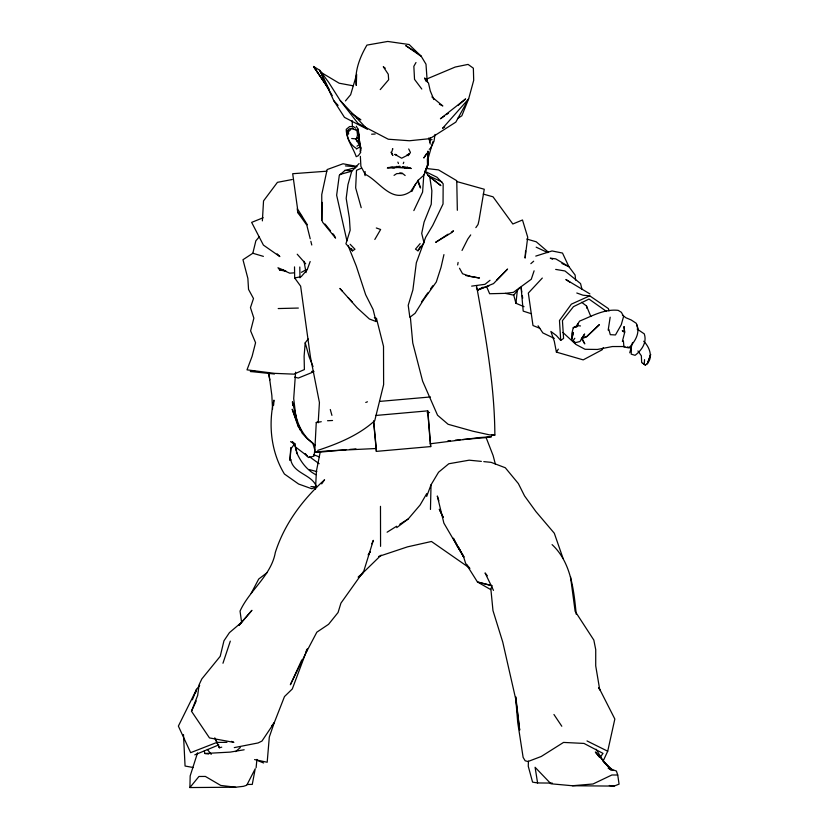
<?xml version="1.0" encoding="UTF-8"?>
<svg xmlns="http://www.w3.org/2000/svg" width="829" height="829" viewBox="0 0 829 829"><rect width="100%" height="100%" fill="white"/><g stroke="black" fill="none" stroke-linecap="round" stroke-linejoin="round"><path stroke-width="1.24" d="M365.04 175.644L365.092 171.541M334.854 236.503L335.558 238.13L322.74 222.348L321.818 220.141L322.066 202.369M380.563 546.352L380.48 506.343M430.458 509.441L431.028 484.82L438.551 472.24L448.79 463.763L469.141 460.188L481.348 461.38M247.229 784.462L252.275 784.421L255.228 768.752L246.741 785.25L243.436 786.327L235.664 787.218L189.903 787.55L190.173 775.913L197.571 752.825M528.415 761.177L528.27 766.286L532.57 782.13L537.586 782.949L552.259 783.084M428.044 165.624L427.847 151.997M631.387 348.947L631.201 354.159L635.087 355.32C641.677 350.263 647.211 342.512 644.268 333.869L637.169 329.072M360.822 151.023L361.019 147.158M320.616 451.992L314.719 452.168L316.263 422.521L318.616 421.93M315.466 489.421L316.44 471.017L320.201 452.126L346.035 449.732M262.368 220.877L263.539 200.898L277.435 182.339L292.222 179.52M273.632 405.226L273.933 400.138C268.068 424.645 271.166 452.416 284.42 474.012L298.616 484.032L311.745 488.737L316.668 486.965L310.927 486.55M643.698 341.237C650.019 347.403 654.008 359.05 645.428 365.143L644.268 364.294L644.547 359.62M318.181 422.79L319.424 402.531L310.44 356.957L300.637 286.16L294.678 277.964L294.513 266.886M352.18 120.713L352.387 126.941M290.792 447.473L289.932 460.354L290.958 448.8L294.554 443.929M525.576 251.042L525.089 258.099L527.721 237.208L522.488 219.996L512.83 223.996L493.017 196.805L483.245 194.079M295.59 372.169L293.704 398.594L296.129 418.977L295.507 416.562M423.826 174.432L422.593 192.11L413.847 210.597M429.868 142.256L430.178 137.759M308.212 338.988L305.207 342.833L304.108 356.232L304.388 369.568L293.943 374.148L274.596 373.361L247.011 369.848L252.109 356.304L255.57 342.719L250.607 330.864L253.871 318.16L250.451 307.632L253.498 298.523L248.545 289.425L247.871 278.42L242.97 259.726L252.824 253.259L255.86 240.793L259.145 236.98M622.392 315.051L625.916 317.776L631.138 319.942L636.237 323.279C640.807 332.305 635.304 341.403 628.879 347.879L623.947 347.009L623.387 340.885M427.878 151.096L428.106 163.79L425.277 171.562M360.149 151.811L360.46 148.474L357.672 128.547L359.382 138.453M306.543 649.781L306.315 652.174L290.368 684.764L301.777 659.946M256.109 767.747L256.907 759.395M571.813 339.268L573.264 332.439L571.813 339.268L571.792 333.776L573.254 327.693L576.352 326.108L579.626 321.082C591.916 316.108 604.414 308.813 618.154 310.347L621.367 312.295L623.615 316.357L621.263 324.74L615.46 334.957L610.289 334.667L608.797 329.237M524.021 306.678L515.939 303.269L517.4 289.86M342.398 291.197L339.89 288.44L357.133 307.787L369.361 318.978L376.086 321.528L376.47 318.419L374.335 317.694M314.823 450.012L313.984 456.168L308.388 457.546L305.31 453.805M610.175 317.196L608.175 330.149M457.67 264.948L458.095 262.43M629.75 352.822L632.568 342.47M603.066 761.219L607.709 751.209L614.838 719.023L598.89 687.635M443.94 254.607L441.028 267.332L436.292 282.015L423.36 300.129L415.101 313.279L409.847 317.32L408.21 305.3L412.883 289.953L416.334 262.783L425.681 237.218L432.738 225.395L443.038 203.996L443.163 183.779L437.059 177.271L425.774 171.717M622.372 341.424L624.651 332.553L624.009 326.512L624.662 332.284L622.289 330.719L624.403 331.942M195.509 692.909L196.597 689.293L199.675 685.355M307.414 648.61L306.315 652.174L316.844 632.175L328.585 624.299L338.066 612.507L340.937 603.129L363.827 570.984L373.319 540.353L371.827 543.855M428.324 157.748L432.904 141.686M306.575 650.806L292.295 688.982L284.492 696.557L274.233 722.764L269.311 737.033L267.187 762.245L254.576 759.582M222.96 663.252L230.307 641.138M534.104 270.814L531.285 279.238L513.358 292.368L505.255 293.362L489.628 293.735L486.644 286.72M408.801 153.831L408.127 155.717L410.469 152.515L408.707 148.951M310.17 261.529L307.155 269.839L301.207 276.668L294.678 277.964M403.257 163.614L403.785 162.194M424.583 172.774L427.505 164.898L427.349 158.733M426.666 496.457L431.028 484.82M426.904 167.261L423.951 175.085L418.096 180.38L410.624 191.53C391.609 204.359 379.962 181.489 365.102 174.214L360.884 166.297L360.366 156.37M231.488 741.354L233.851 742.369L209.478 737.924L191.478 711.241L197.675 695.386L199.105 684.702L201.83 678.92L220.213 656.319L223.954 640.807L229.426 632.651L241.602 622.32L251.933 610.32L238.959 625.377L241.602 622.32L240.047 611.087C249.529 590.134 271.28 575.595 275.321 552.466C284.44 523.876 302.512 499.763 324.564 479.784L321.704 483.887M192.349 699.821L196.597 689.293L178.37 726.111L190.649 752.67L216.908 742.411L226.939 742.349M491.866 586.673L490.851 588.87L492.975 610.579L502.757 642.102L515.866 699.728L519.679 730.131L515.825 696.951M191.478 711.241L196.235 700.951M411.858 191.52L415.764 183.644M462.022 250.451L467.774 239.084L470.706 234.918M356.356 139.459L357.517 134.992L357.04 131.21L355.838 129.604M251.166 593.336L258.721 579.025L266.897 572.818M368.418 554.974L370.2 551.648L368.18 554.891M420.116 243.633L415.484 249.135L417.971 250.793L420.396 246.348M415.992 62.517L413.847 66.32L414.531 79.366L421.795 89.035M374.822 239.467L380.625 229.509L376.304 227.975M291.352 459.805L290.896 460.582C294.305 473.691 311.383 474.54 316.181 485.939M426.769 493.556L420.116 504.996L408.21 518.975L396.739 527.638M603.336 347.631L602.051 349.838L583.191 359.879L556.394 352.107L554.29 341.247L550.881 331.445L556.383 335.558L560.715 340.387L563.585 338.429L562.435 320.626L573.45 306.668L588.994 299.062L606.559 311.476M426.375 153.862L423.785 157.987L428.189 151.831M556.394 352.107L558.352 349.154M421.474 302.015L423.578 298.958M424.272 297.943L427.795 292.865M430.624 288.813L432.738 285.767M475.836 227.633L478.032 224.504L478.975 220.493L484.26 189.25L456.852 181.572M360.76 152.318L358.387 155.645L356.232 156.681C353.04 147.479 346.304 139.417 346.232 129.355L349.6 126.568L353.413 126.599L355.6 128.194M404.645 168.173L405.174 167.448M600.175 757.302L603.015 753.395L583.999 743.426L563.533 742.421L541.264 756.473L528.021 761.509L525.161 760.784L523.13 757.405L517.711 722.411L515.607 696.93M574.818 338.263L572.652 341.206L574.746 341.703L573.067 341.061L575.088 342.729L579.979 341.527L584.642 333.983L581.264 339.009L586.714 336.647L599.326 324.678L586.714 336.647L583.108 337.206M417.971 250.793L424.023 242.793L421.712 233.405L424.085 222.099L431.235 204.266L431.868 190.732L429.723 176.774L424.728 171.302M515.939 303.269L513.742 295.165L519.824 287.497M271.808 725.789L274.233 722.764L261.954 741.064L258.099 742.95L234.275 747.613M345.465 100.91L350.646 94.703L356.646 74.444L356.273 85.439C354.366 71.107 359.827 57.263 366.915 45.108L387.754 41.45L409.143 44.528L421.308 56.424L425.992 64.196L427.256 82.009M380.242 89.594L388.656 79.719L388.262 74.227L383.278 66.734L385.298 68.216M358.822 147.531L356.387 149.065M359.403 138.775L356.822 141.572L356.004 138.868L351.693 138.505M542.311 278.047L528.332 293.072L532.985 325.528L539.824 328.305M359.081 163.551L351.724 171.323L347.962 184.629L346.18 198.359L349.392 218.141L350.17 230.193L345.911 243.809L352.491 250.876L354.978 249.26L350.139 244.275M496.55 280.233L507.576 269.052L493.524 283.601L477.556 290.046L476.395 287.767M373.568 421.122L376.356 451.38L430.759 446.572L427.795 410.852L375.558 415.484M381.133 555.14L358.729 576.974M358.46 577.16L362.905 572.994L358.159 577.057M350.885 129.469L348.097 131.987L347.372 135.5C348.19 140.629 351.651 145.479 355.983 148.204M387.361 168.152L397.858 167.51L411.412 168.494M458.095 105.511L465.608 98.91L440.437 118.754L444.448 115.987M530.85 263.663L533.679 261.197M189.903 787.55L198.95 776.483L205.385 776.441L220.763 785.446L235.664 787.218M235.643 751.602L240.348 747.499M392.386 149.075L392.832 148.712L391.537 152.619L392.832 155.5L390.967 152.235M490.012 280.306L484.986 284.326L471.639 286.129M429.246 149.282L430.603 148.298L434.013 141.231L435.018 134.443M446.458 114.609L448.458 113.231M394.055 175.365L396.708 173.624L399.837 173.489L402.904 173.717L405.143 175.53M444.717 126.91L442.582 128.298L468.644 98.858L473.701 80.33L473.359 68.196L468.074 64.403L455.225 67.035L426.23 79.221M457.556 118.557L461.836 115.78L468.644 98.858L455.826 122.122L429.878 138.661L409.433 140.754L388.252 139.22L358.055 123.448L340.253 100.589L328.647 82.289L319.745 70.278L313.538 66.486L329.217 89.698L319.745 70.278L333.797 100.692L344.47 117.366L367.413 129.314L340.253 100.589M356.004 138.868L357.734 137.79M387.102 532.208L396.604 526.249M399.765 524.27L408.21 518.975M448.074 234.172L435.65 242.317L451.96 232.441L453.473 230.794L451.318 232.151M356.957 146.184L359.361 144.692L357.776 142.412L359.237 139.448L358.356 138.992M301.404 272.316L306.585 269.508M406.22 167.914L407.65 167.168M483.141 287.155L477.556 290.046L489.048 285.787M608.994 310.999L608.413 308.616L589.751 295.839L571.368 304.15L559.482 320.502L560.715 340.387M361.05 168.36L356.511 170.297L355.662 187.893L361.216 207.696M194.794 754.856L218.815 744.888M313.745 371.786L298.295 378.065L294.699 377.081M263.166 217.747L251.643 222.379L263.404 245.094L279.839 256.586L277.155 253.85M365.765 402.459L367.434 401.796M537.586 782.949L535.088 767.281L550.933 783.788L572.445 785.747L614.102 786.089L619.076 784.13L617.729 775.022L616.413 771.043L608.144 768.11L611.066 770.017M535.772 256.099L552.021 250.959L562.497 253.052L568.891 266.669L575.098 275.01L575.616 280.078M378.677 556.477L407.495 546.86L431.453 541.482L469.1 567.668M402.034 166.971L403.609 166.515M339.9 174.484L351.113 171.375M387.806 167.603L397.796 166.639M215.239 738.815L219.364 747.768L221.737 747.157M576.87 326.823L573.254 327.693L578.58 325.704L580.487 325.952M317.725 450.396C338.004 443.712 358.698 435.277 374.729 420.728L383.62 384.646L383.516 346.356L376.47 318.419M407.08 154.66L409.422 154.235L401.661 158.215L394.915 154.401L396.645 154.743L394.708 154.484M244.161 749.779L230.182 752.11L204.898 753.499L204.266 751.064M316.263 422.521L321.279 421.723M485.69 437.546L491.535 436.696L479.162 437.598L430.282 443.774L430.697 446.624M353.227 128.402L349.496 128.827L347.019 130.982L347.506 135.355M314.719 452.168L327.061 450.903L376.262 448.499L376.356 451.38M430.469 396.956L379.858 401.391M427.101 412.728L429.577 412.5M447.867 440.862L450.354 440.634M455.308 440.189L460.271 439.733M462.748 439.515L486.136 437.608L493.11 455.556L495.348 464.064M375.154 134.039L371.62 134.194M572.445 785.747L593.036 783.985L611.885 774.98L617.729 775.022M349.755 449.422L355.962 448.893M326.813 171.199L292.689 173.717L297.601 209.053L307.341 224.752M294.399 272.834L289.725 273.176L281.777 269.58M429.93 139.8L432.096 139.686M327.538 420.738L332.553 420.5M255.104 371.268L250.317 371.485L274.451 374.003M311.611 371.444L313.818 371.351M278.202 308.554L298.357 308.056M624.911 346.532L612.393 346.543L597.398 349.455L585.056 349.289L575.875 344.408L562.86 332.419M398.842 166.266L399.992 166.287M400.169 166.961L396.5 166.411M476.488 285.497C485.369 334.989 494.602 384.521 494.861 435.049L489.732 434.914L472.82 431.194L448.106 424.282L437.546 415.236L422.624 381.164L412.759 342.978L410.334 316.854M491.41 434.914L494.861 435.049M402.842 166.712L410.542 167.935M344.574 170.349L352.273 170.701M399.775 172.94L402.252 173.085M354.905 168.463L352.605 168.297L344.657 170.691L339.289 175.396L336.647 195.25L346.916 240.876M345.444 165.904L356.791 166.816M279.86 270.13L285.974 271.114L277.974 267.746L279.86 270.13L283.705 270.441M589.751 295.839L583.088 295.228L576.787 293M483.784 461.629L491.1 462.344L505.296 467.753L518.363 483.576L524.55 495.918L535.886 511.545L554.311 533.244L563.026 558.342M427.018 168.567L438.5 169.893L456.758 180.701L457.339 210.286M609.325 785.519L614.102 786.089M204.898 753.499L208.68 754.027M555.679 269.404L564.974 270.969L580.559 283.591L581.979 289.321M468.395 276.119L479.494 278.016L465.877 275.549M353.04 85.77L339.185 83.221L320.678 72.175M193.323 767.54L185.064 766.027L183.478 734.556M356.76 166.391L343.04 163.769L327.134 169.562L321.756 194.556L321.818 220.141M505.255 293.362L513.742 295.165M352.75 129.106L356.045 129.915M491.835 585.647L477.463 581.999L465.577 563.14L463.577 556.808L458.344 546.798M491.918 585.657L477.463 581.999L490.706 589.585M309.455 469.608L316.844 471.628M526.767 239.053L536.249 241.799L548.311 252.13M390.946 167.178L392.78 167.717M252.824 253.259L263.394 256.368M531.493 313.787L523.192 311.113L521.078 287.103L521.793 292.026M627.387 346.926L631.056 348.128M469.67 276.181L462.561 273.746L459.504 268.244M313.611 454.717L319.186 456.841M256.586 760.12L263.591 762.97M392.418 167.261L394.221 168.018M552.591 259.228L550.269 258.161L555.762 258.876L568.891 266.669L561.907 263.477M441.878 181.883L427.795 175.375L440.852 185.623L429.723 176.774M536.176 247.177L547.834 252.627M356.387 117.718L360.864 119.832L351.496 113.2M554.332 338.408L542.85 332.916L538.073 325.787M439.38 104.257L442.831 105.946L431.909 96.931M587.015 740.939L607.709 751.209M290.564 441.65L294.834 444.012M315.849 474.706C306.709 470.053 300.378 461.287 296.409 452.012M319.144 463.722L309.31 456.624M589.865 293.88L565.865 279.508L569.969 282.243M644.268 364.294L641.656 362.532L641.366 355.817L637.947 350.947M643.003 363.33L645.428 365.143M581.637 302.284L586.486 305.953L590.828 316.502M295 443.878L292.295 441.702L295.559 447.049L307.424 456.095L305.259 453.681M315.207 445.194C303.248 436.997 296.958 424.147 294.803 410.158M297.228 208.825L297.829 212.556L301.652 215.986M613.035 770.379L604.351 762.597L611.191 769.892M333.797 100.692L338.087 105.376M348.263 297.642L352.449 302.243M611.284 769.778L595.357 752.038L599.149 756.929M297.217 254.213L305.683 263.757M466.779 564.663L469.908 568.404M552.083 544.612C571.119 562.383 573.772 589.761 576.248 614.268M324.989 224.027L330.533 230.825M332.916 233.747L334.501 235.685M487.328 575.782L485.069 572.932L493.493 590.383M207.395 749.447L211.208 754.369M297.829 212.556L306.803 225.136L310.222 238.804M553.938 714.494L561.803 726.245M329.217 89.698L313.538 66.486L325.237 83.605L332.242 95.625M464.074 556.933L457.349 546.404L453.432 538.373M596.041 749.219L604.745 763.436M581.844 339.04L584.777 343.89L582.01 338.201M443.235 517.379L439.287 509.244L442.976 516.902M453.401 538.28L463.577 556.808L443.888 523.14L437.308 496.001L438.842 500.778M356.283 126.174C360.843 132.878 357.796 141.49 360.574 148.557L359.537 140.764M598.704 687.697L599.771 689.966L595.719 665.884L595.73 649.667L593.833 640.071L575.129 611.294L570.487 576.663M214.784 737.82L219.364 747.768M351.465 248.555L352.491 250.876M418.065 182.349L420.541 187.986L418.065 180.235M425.992 81.221L424.583 77.978L428.51 83.138L430.282 90.952L433.888 99.542M330.284 409.505L331.921 415.37M313.03 366.563L309.227 357.071L305.207 342.833M397.889 162.111L398.448 163.541M299.953 429.899L292.202 409.246L298.295 426.78L292.45 401.754L292.72 405.485M314.668 449.432L312.74 442.873L307.031 438.541L302.077 433.09L298.015 424.168L298.523 426.583M636.631 324.564L637.936 329.217M294.803 444.178L297.228 453.764M310.844 241.291L311.777 245.011M376.086 321.528L373.091 309.486L365.641 294.689L356.304 266.14L348.087 245.622M428.873 137.904L430.251 144.008M268.202 372.48L269.839 379.869M295.425 447.463L296.16 450.872M586.486 305.953L586.963 308.357M304.005 261.301L306.067 272.617M522.332 295.715L522.695 298.181M348.273 130.733L348.626 133.997M268.803 372.604L271.85 395.381L272.565 409.163M373.672 421.153L376.262 448.499M430.282 443.774L427.733 410.915M299.808 267L299.974 277.808M650.63 354.646L647.376 363.703L650.63 354.646M577.865 324.025L576.984 326.346L577.865 324.025M416.811 52.559L405.733 45.616L421.308 56.424L416.811 52.559"/></g></svg>
